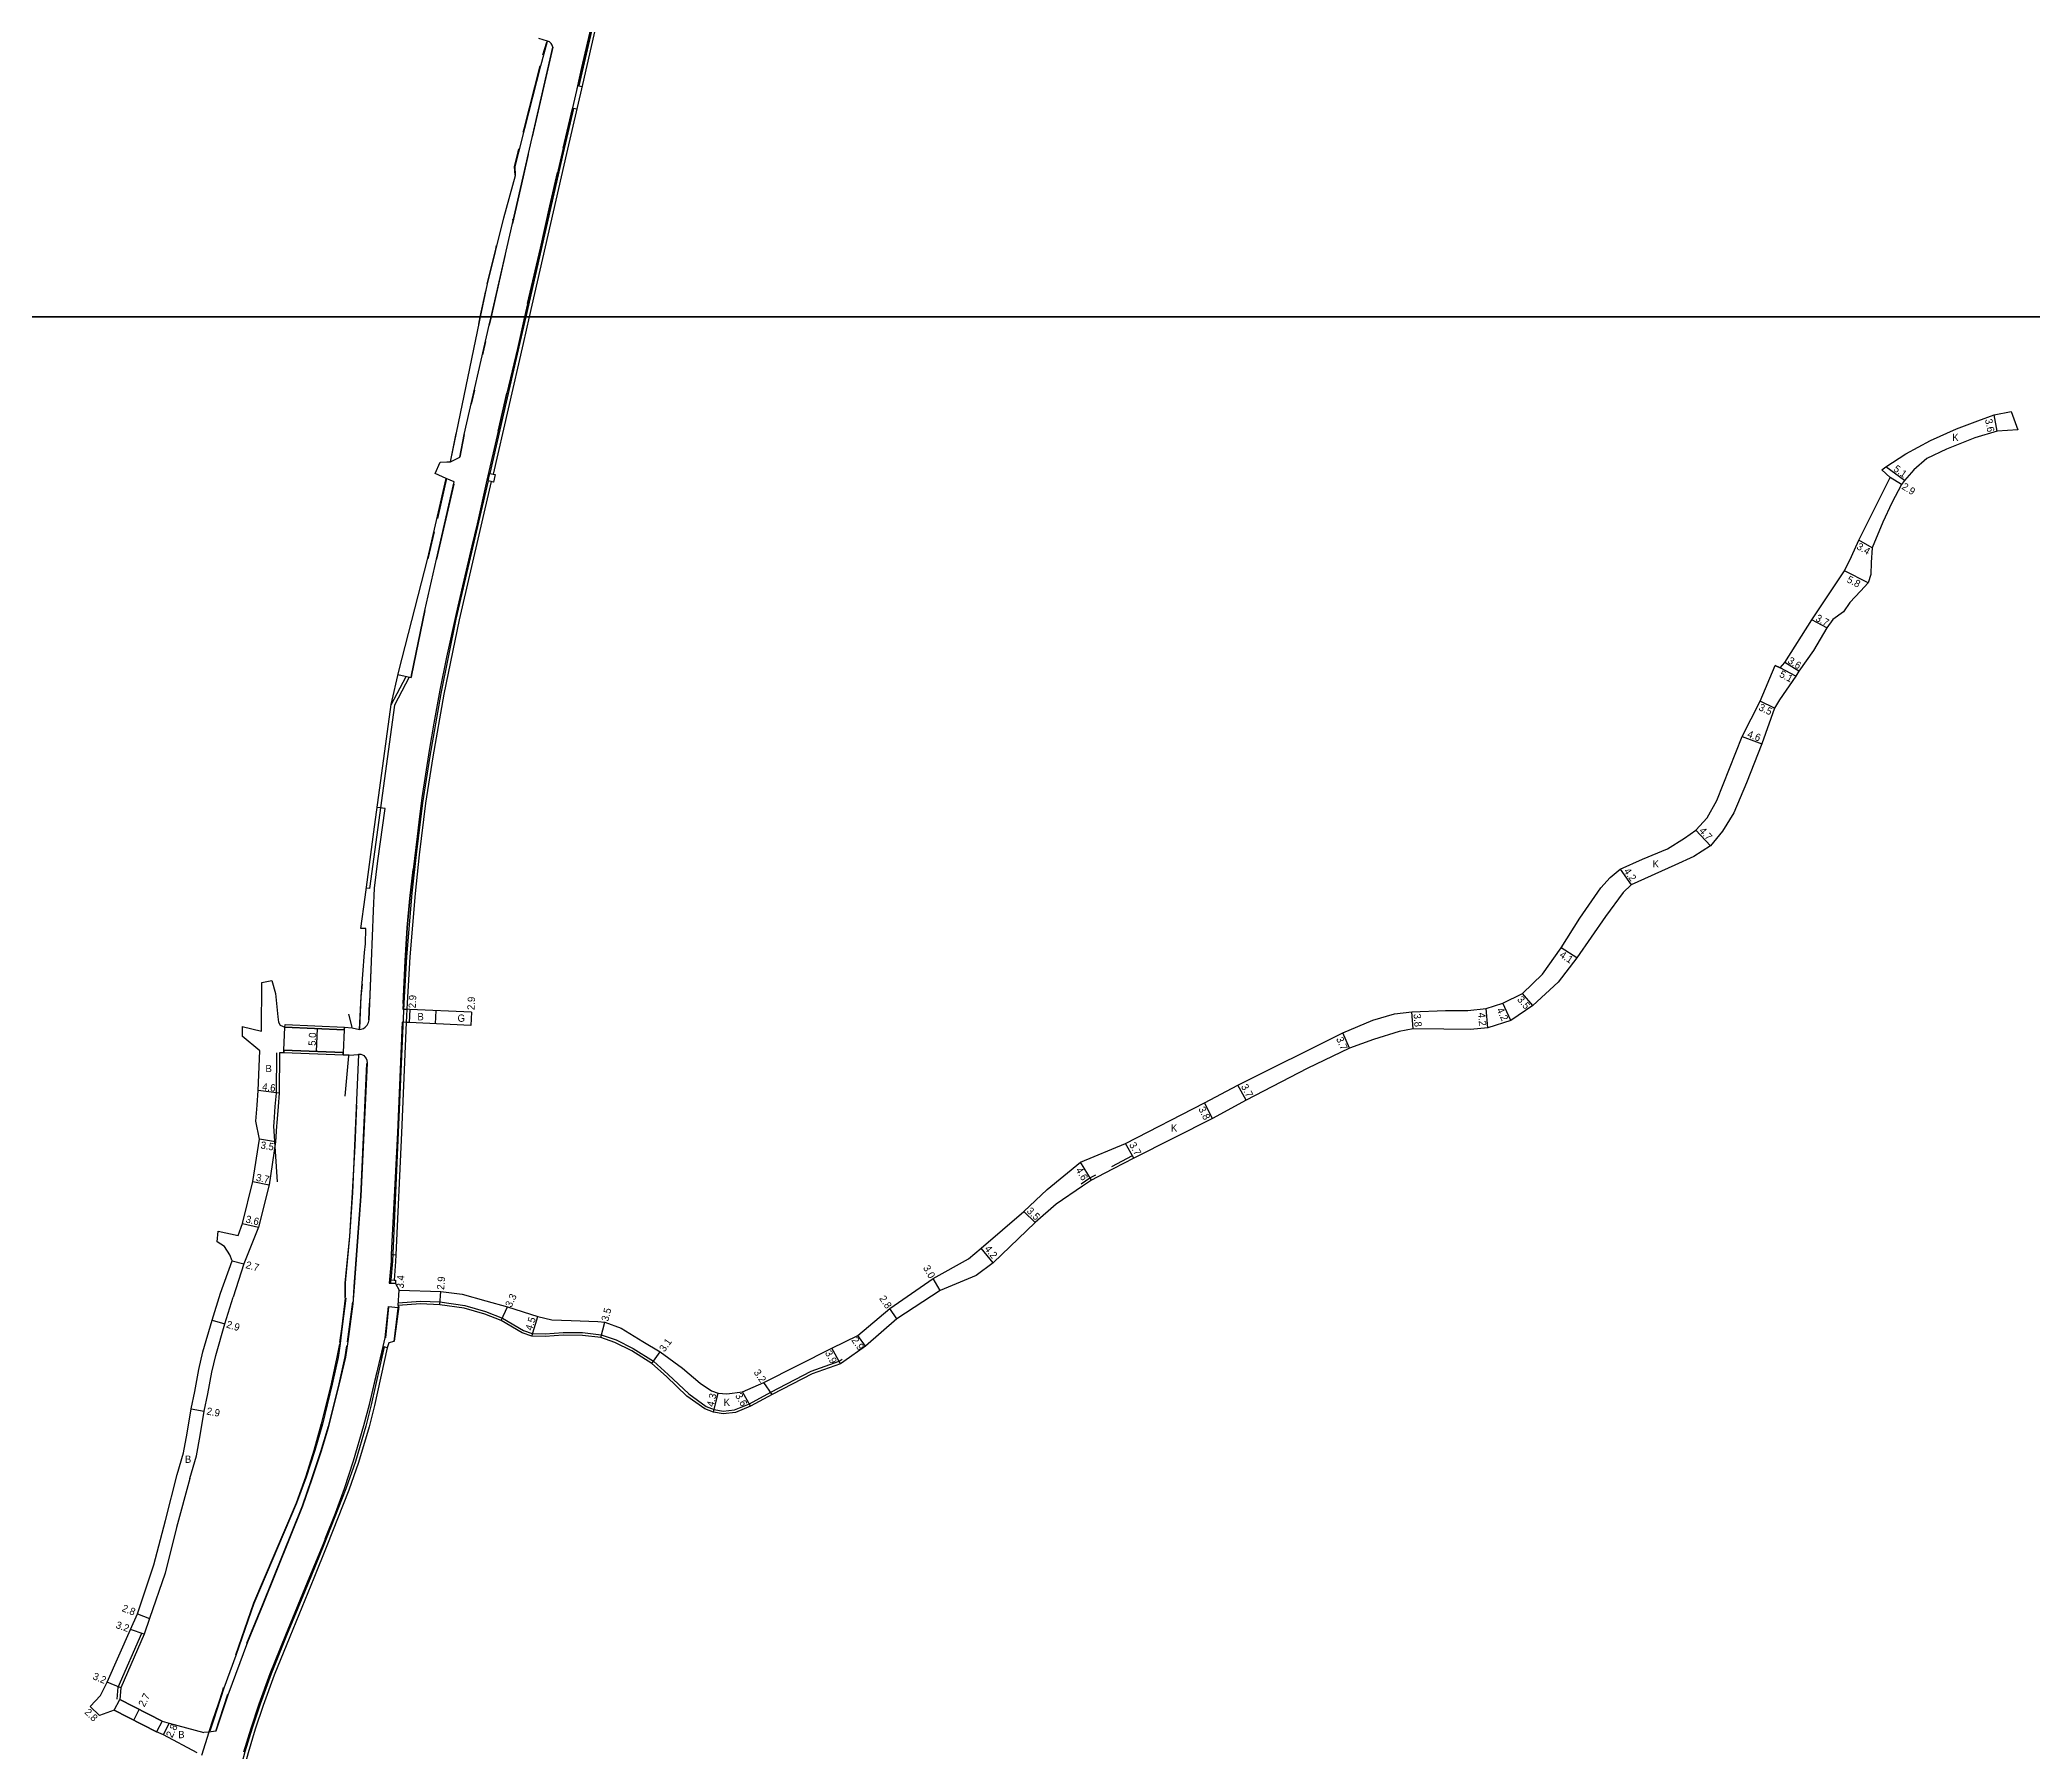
# Model space of a CAD drawing. Header units: metres. Extents: x 0 to 4000, y -99000 to -96000.
# Drawn here: x 889 to 1325.3, y -97514.2 to -97139.3 of the extents above; entities that cross this region are included whole.
import ezdxf

# ---------------------------------------------------------------- set-up
doc = ezdxf.new("R2010")
doc.units = ezdxf.units.M
doc.header["$LTSCALE"] = 2.5
for name, color, linetype in [('側溝・桝', 7, 'Continuous'), ('図郭', 7, 'Continuous'), ('幅員', 7, 'Continuous'), ('歩道・分離帯・安全施設', 7, 'Continuous'), ('舗装', 7, 'Continuous'), ('道路', 7, 'Continuous')]:
    doc.layers.add(name, color=color, linetype=linetype)
doc.styles.get("Standard").update_dxf_attribs({"font": ''})
doc.styles.get('Standard').set_extended_font_data('@MS PGothic')

msp = doc.modelspace()

# ---------------------------------------------------------------- linework, layer by layer
at = {"layer": '側溝・桝'}
for points in [[(1009.97, -97136.51), (1007.02, -97149.4), (1007.71, -97149.56)], [(1006.55, -97154.53), (1005.86, -97154.37), (1003.6, -97164.07), (995.4, -97200)], [(995.4, -97200), (994.11, -97205.66), (987.53, -97234.31)], [(987.15, -97235.93), (980.08, -97266.21), (976.75, -97282.48), (974.36, -97296.25), (972.76, -97306.46), (971.35, -97317.77), (970.43, -97326.25), (969.28, -97340.15), (968.69, -97350.32), (967.44, -97378.68), (966.18, -97406.87), (965.85, -97410.94)], [(969.88, -97278.94), (966.66, -97285.06), (964.58, -97300.05), (962.97, -97311.83), (961.19, -97325.24), (960.45, -97325.14)], [(965.92, -97285.01), (969.19, -97278.78)], [(969.34, -97351.67), (969.21, -97354.56)], [(965.04, -97425.78), (964.34, -97425.59), (961.55, -97438.29), (960.36, -97442.96), (958.06, -97450.68), (955.95, -97456.73), (951.18, -97468.94), (948.33, -97475.98), (943.01, -97488.8), (939.63, -97497.22), (937.19, -97503.89), (935.43, -97509.15), (933.88, -97514.33), (931.86, -97521.77), (929.78, -97530.05), (928.2, -97537.35), (926.26, -97549.52), (922.83, -97574.22)]]:
    msp.add_lwpolyline(points, dxfattribs=at)
for points in [[(987.53, -97234.31), (988.66, -97234.57), (988.29, -97236.2), (987.15, -97235.93)], [(966.83, -97411.75), (965.8, -97411.67), (965.85, -97410.94), (966.88, -97411.01)]]:
    msp.add_lwpolyline(points, close=True, dxfattribs=at)
at = {"layer": '図郭'}
for points in [[(800, -97200), (1600, -97200), (1600, -96600), (800, -96600)], [(800, -97800), (1600, -97800), (1600, -97200), (800, -97200)]]:
    msp.add_lwpolyline(points, close=True, dxfattribs=at)
at = {"layer": '幅員'}
for points in [[(1317.69, -97225.02), (1317, -97221.49)], [(1297.37, -97235.85), (1293.24, -97232.85)], [(1296.72, -97236.73), (1294.26, -97235.19)], [(1290.29, -97250.58), (1287.34, -97248.9)], [(1289.4, -97258.3), (1284.24, -97255.66)], [(1280.32, -97268.13), (1277.05, -97266.38)], [(1273.59, -97278.71), (1270.12, -97276.92), (1269.06, -97276.37)], [(1274.21, -97277.59), (1271.15, -97275.69)], [(1268.92, -97285.69), (1265.76, -97284.2)], [(1261.79, -97291.94), (1266.09, -97293.56)], [(1251.66, -97312.41), (1254.86, -97315.85)], [(1235.11, -97320.97), (1237.53, -97324.4)], [(1225.63, -97340.42), (1222.19, -97338.19)], [(1215.94, -97350.87), (1213.68, -97348.19)], [(969.99, -97351.7), (969.85, -97354.59)], [(983.51, -97352.32), (983.38, -97355.21)], [(1189.78, -97355.98), (1189.46, -97352.2)], [(1206.08, -97355.71), (1205.74, -97351.52)], [(1211.16, -97354.13), (1209.38, -97350.33)], [(949.57, -97360.9), (949.79, -97355.91)], [(1175.84, -97360.2), (1174.36, -97356.81)], [(941.36, -97370.05), (936.79, -97369.48)], [(1153.15, -97371.56), (1151.38, -97368.31)], [(1145.79, -97375.57), (1144.06, -97372.18)], [(940.55, -97380.71), (937.09, -97380.15)], [(1128.55, -97384.25), (1126.73, -97381.03)], [(1119.26, -97389.12), (1116.92, -97385.16)], [(935.57, -97389.36), (939.2, -97390.09)], [(1106.99, -97398.4), (1104.47, -97395.98)], [(933.37, -97398.56), (936.87, -97399.39)], [(1097.78, -97407.23), (1095.12, -97403.98)], [(931.06, -97406.73), (933.67, -97407.44)], [(967.47, -97416.58), (967.64, -97413.18)], [(976.53, -97416.37), (976.78, -97413.48)], [(1086.16, -97413.23), (1084.65, -97410.64)], [(990.02, -97419.85), (991.42, -97416.86)], [(996.71, -97423.25), (998.02, -97418.94)], [(1076.67, -97419.48), (1075.09, -97417.17)], [(926.69, -97419.75), (929.47, -97420.58)], [(1011.8, -97423.57), (1012.7, -97420.19)], [(1069.83, -97425.46), (1068.14, -97423.11)], [(1023.01, -97429.23), (1024.81, -97426.7)], [(1064.3, -97429.29), (1062.45, -97425.86)], [(1036.51, -97439.93), (1037.52, -97435.76)], [(1044.61, -97438.59), (1042.84, -97435.46)], [(1049.33, -97436.05), (1047.54, -97433.4)], [(922.1, -97439.14), (924.96, -97439.66)], [(910.36, -97484.05), (912.96, -97485.07)], [(911.83, -97488.55), (908.8, -97487.51)], [(906.68, -97500.26), (903.72, -97499.05)], [(901.99, -97506.34), (899.99, -97504.38)], [(909.53, -97507.37), (910.73, -97505.01)], [(916.06, -97510.56), (917.29, -97508.04)]]:
    msp.add_lwpolyline(points, dxfattribs=at)
at = {"layer": '歩道・分離帯・安全施設'}
for points in [[(1016.79, -97105.96), (1011.19, -97130.29), (1007.68, -97145.43), (1003.58, -97163.08), (1000.68, -97175.67), (998.58, -97184.98), (995.78, -97197.13), (995.13, -97200)], [(1016.79, -97105.96), (1011.19, -97130.29), (1007.68, -97145.43), (1003.58, -97163.08), (1000.68, -97175.67), (998.58, -97184.98), (995.78, -97197.13), (995.13, -97200)], [(1006.61, -97150.04), (1007.68, -97145.43), (1011.19, -97130.29), (1016.79, -97105.96)], [(987.78, -97200), (994.82, -97169.35), (1001.28, -97140.97), (1001.16, -97140.52), (1000.93, -97140.13), (1000.6, -97139.75), (1000.11, -97139.61)], [(987.78, -97200), (994.82, -97169.35), (1001.28, -97140.97), (1001.16, -97140.52), (1000.93, -97140.13), (1000.6, -97139.75), (1000.11, -97139.61)], [(999.11, -97142.6), (999.99, -97139.85)], [(1001.28, -97140.97), (996.82, -97160.58)], [(994.83, -97159.57), (995.02, -97158.83), (998.53, -97145)], [(1003.58, -97163.08), (1005.61, -97154.36)], [(995.94, -97164.44), (994.82, -97169.35), (992.47, -97179.56)], [(993.03, -97169), (992.94, -97167.05), (993.75, -97163.9), (993.87, -97163.24)], [(995.79, -97197.08), (998.58, -97184.98), (1000.68, -97175.67), (1002.35, -97168.42)], [(986.91, -97192.77), (988.8, -97185.22), (988.98, -97184.36)], [(990.91, -97186.36), (987.78, -97200)], [(985.42, -97200), (986.63, -97194.31)], [(995.13, -97200), (993.54, -97206.94), (991.27, -97216.74), (989.34, -97225.07), (986.88, -97235.78), (984.72, -97245.34), (983.56, -97250.19), (981.53, -97258.93), (980.12, -97264.96), (978.06, -97274.54), (976.55, -97281.76), (975.25, -97288.98), (974.21, -97294.98), (972.65, -97305.39), (972.04, -97310.03), (971.57, -97313.83), (970.7, -97321.06), (970.01, -97327.41), (969.41, -97333.76), (968.94, -97341.09)], [(995.13, -97200), (993.54, -97206.94), (991.27, -97216.74), (989.34, -97225.07), (986.88, -97235.78), (984.72, -97245.34), (983.56, -97250.19), (981.53, -97258.93), (980.12, -97264.96), (978.06, -97274.54), (976.55, -97281.76), (975.25, -97288.98), (974.21, -97294.98), (972.65, -97305.39), (972.04, -97310.03), (971.57, -97313.83), (970.7, -97321.06), (970.01, -97327.41), (969.41, -97333.76)], [(978.88, -97231.76), (980.93, -97230.72), (981.92, -97225.78), (987.35, -97201.85), (987.78, -97200)], [(978.88, -97231.76), (980.93, -97230.72), (981.92, -97225.78), (987.35, -97201.85), (987.78, -97200)], [(985.08, -97201.6), (985.42, -97200)], [(987.78, -97200), (987.35, -97201.85)], [(986.54, -97205.41), (985.89, -97208.3)], [(993.54, -97206.94), (992.97, -97209.4)], [(984.13, -97216.05), (983.44, -97219.1)], [(989.34, -97225.07), (991.27, -97216.74)], [(978.96, -97231.4), (980.13, -97225.54)], [(981.92, -97225.78), (980.93, -97230.72)], [(967.4, -97278.38), (970.25, -97279.02), (970.36, -97278.5), (973.25, -97264.35), (975.82, -97253.07), (979.72, -97236.12), (977.94, -97235.39)], [(967.4, -97278.38), (970.25, -97279.02), (970.36, -97278.5), (973.25, -97264.35), (975.82, -97253.07), (979.72, -97236.12), (977.94, -97235.39)], [(976.11, -97244.19), (978.08, -97235.42)], [(986.88, -97235.78), (984.72, -97245.34)], [(979.6, -97236.65), (975.82, -97253.07)], [(974.03, -97253.03), (975.36, -97247.09)], [(983.56, -97250.19), (981.53, -97258.93)], [(973.25, -97264.35), (970.36, -97278.5), (970.25, -97279.02)], [(980.12, -97264.96), (978.06, -97274.54)], [(975.25, -97288.98), (974.21, -97294.98), (972.65, -97305.39)], [(958.94, -97356.07), (959.37, -97356.05), (959.85, -97355.88), (960.24, -97355.62), (960.67, -97355.16), (960.97, -97354.59), (961.08, -97353.96), (961.59, -97341.2), (962.05, -97330.12), (962.25, -97325.17), (963.02, -97319.18), (964.6, -97307.72), (962.82, -97307.47)], [(958.94, -97356.07), (959.37, -97356.05), (959.85, -97355.88), (960.24, -97355.62), (960.67, -97355.16), (960.97, -97354.59), (961.08, -97353.96), (961.59, -97341.2), (962.05, -97330.12), (962.25, -97325.17), (963.02, -97319.18), (964.6, -97307.72), (962.82, -97307.47)], [(963.02, -97319.18), (964.6, -97307.72)], [(972.04, -97310.03), (971.57, -97313.83)], [(968.5, -97350.41), (968.94, -97341.09), (969.41, -97333.76), (970.01, -97327.41), (970.7, -97321.06)], [(962.05, -97330.12), (962.25, -97325.17)], [(969.41, -97333.76), (968.94, -97341.09), (968.5, -97350.41), (968.44, -97351.62), (969.34, -97351.67)], [(961.23, -97350.19), (961.59, -97341.2)], [(968.94, -97341.09), (968.5, -97350.41), (968.44, -97351.62), (969.34, -97351.67)], [(959.07, -97355.84), (959.37, -97348.91), (959.63, -97346.14)], [(957.34, -97355.59), (956.65, -97352.74)], [(961.11, -97350.31), (960.97, -97353.97)], [(969.21, -97354.56), (968.32, -97354.52), (967.27, -97378.67)], [(969.21, -97354.56), (968.32, -97354.52), (967.27, -97378.67)], [(958.76, -97361.58), (958.76, -97361.49), (959.29, -97361.52), (959.63, -97361.63), (959.9, -97361.78), (960.16, -97362.06), (960.4, -97362.44), (960.55, -97362.83), (960.66, -97363.45), (959.28, -97392.59), (957.83, -97412.42), (957.53, -97416.18), (956.41, -97424.44), (955.88, -97427.86), (954.53, -97433.73), (952.13, -97443.33), (950.52, -97448.68), (948.46, -97454.83), (946.48, -97460.51), (937.77, -97482.1), (934.44, -97490.3), (930.14, -97501.86), (927.5, -97509.79), (926, -97510.01)], [(958.76, -97361.58), (958.76, -97361.49), (959.29, -97361.52), (959.63, -97361.63), (959.9, -97361.78), (960.16, -97362.06), (960.4, -97362.44), (960.55, -97362.83), (960.66, -97363.45), (959.28, -97392.59), (957.83, -97412.42), (957.53, -97416.18), (956.41, -97424.44), (955.88, -97427.86), (954.53, -97433.73), (952.13, -97443.33), (950.52, -97448.68), (948.46, -97454.83), (946.48, -97460.51), (937.77, -97482.1), (934.44, -97490.3), (930.14, -97501.86), (927.5, -97509.79), (926, -97510.01)], [(940.99, -97389.44), (940.21, -97377.25), (940.27, -97376.48), (940.53, -97372.94), (940.76, -97370.02), (940.85, -97361.21)], [(956.57, -97361.86), (955.76, -97370.67)], [(968.06, -97360.4), (967.27, -97378.67), (965.94, -97405.39)], [(960.51, -97363.52), (959.16, -97392.66), (957.75, -97412.39), (957.55, -97415.01)], [(955.9, -97414.66), (955.92, -97411.6), (956.88, -97401.43), (957.43, -97391.78), (958.01, -97381.59), (958.35, -97372.66)], [(967.27, -97378.67), (965.94, -97405.39), (966.24, -97405.39)], [(967.27, -97378.67), (965.94, -97405.39)], [(1123.74, -97386.1), (1128.27, -97383.72)], [(1117.02, -97389.92), (1118.95, -97388.61), (1120.24, -97387.93)], [(965.94, -97405.39), (965.87, -97406.85), (965.49, -97411.65), (966.83, -97411.75)], [(966.24, -97405.39), (966.95, -97405.42)], [(933.67, -97514.27), (935.24, -97509.08), (937.01, -97503.82), (939.43, -97497.14), (942.81, -97488.71), (948.08, -97475.89), (951, -97468.87), (953.68, -97462.01), (955.67, -97456.63), (957.66, -97450.56), (959.93, -97442.85), (961.15, -97438.2), (964.16, -97425.54), (964.57, -97423.64), (965.3, -97416.79), (967.42, -97416.99)], [(933.67, -97514.27), (935.24, -97509.08), (937.01, -97503.82), (939.43, -97497.14), (942.81, -97488.71), (948.08, -97475.89), (951, -97468.87), (953.68, -97462.01), (955.67, -97456.63), (957.66, -97450.56), (959.93, -97442.85), (961.15, -97438.2), (964.16, -97425.54), (964.57, -97423.64), (965.3, -97416.79), (967.42, -97416.99)], [(954.63, -97424.63), (955.15, -97421.15), (955.89, -97414.96)], [(957.47, -97415.76), (956.25, -97424.49)], [(964.7, -97423.65), (965.42, -97416.8)], [(967.56, -97416.79), (966.56, -97424.35)], [(967.43, -97415.98), (972.34, -97415.61), (976.58, -97415.77), (982.02, -97416.54), (986.6, -97417.89), (990.28, -97419.31), (994.88, -97422.01), (996.82, -97422.65), (999.64, -97422.74), (1003.55, -97422.48), (1007.82, -97422.48), (1011.93, -97422.98), (1015.15, -97424.07), (1018.89, -97425.94), (1023.38, -97428.75), (1026.61, -97431.68), (1031.08, -97435.91), (1034.93, -97438.64), (1036.67, -97439.35), (1038.64, -97439.66), (1041.13, -97439.36), (1044.36, -97438.05), (1049.05, -97435.52), (1057.89, -97430.93), (1064.02, -97428.75), (1064.69, -97428.29)], [(954.6, -97424.91), (954.04, -97427.86), (952.74, -97433.71), (950.59, -97442.44), (948.97, -97448.28), (947.16, -97454.11), (945.09, -97459.82), (935.76, -97481.75), (931.84, -97493.13)], [(956.11, -97425.41), (955.72, -97427.77), (954.45, -97433.71), (952.09, -97443.01), (950.43, -97448.63), (948.38, -97454.76), (946.4, -97460.49), (937.67, -97482.24), (934.24, -97490.59)], [(964.16, -97425.54), (963.5, -97428.31)], [(951.48, -97467.64), (953.68, -97462.01), (955.67, -97456.63), (957.66, -97450.56), (959.93, -97442.85), (961.15, -97438.2), (962.87, -97430.98)], [(949.07, -97473.51), (948.08, -97475.89), (942.81, -97488.71), (940.06, -97495.57)], [(905.86, -97502.77), (906.09, -97500.12), (911.28, -97488.31)], [(926.07, -97509.84), (926.87, -97507.37), (928.14, -97503.59), (928.93, -97501.09), (929.21, -97500.2)], [(930.09, -97501.73), (927.42, -97509.87)], [(933.83, -97513.75), (935.24, -97509.08), (937.01, -97503.82), (937.38, -97502.79)]]:
    msp.add_lwpolyline(points, dxfattribs=at)
msp.add_point((992.55, -97178.8, 104.42), dxfattribs=at)
at = {"layer": '舗装'}
for points in [[(975.6, -97354.86), (975.73, -97351.96)], [(926, -97510.01), (924.34, -97515.09)]]:
    msp.add_lwpolyline(points, dxfattribs=at)
at = {"layer": '道路'}
for points in [[(1017.64, -97106.16), (1011.03, -97135.05), (1011.53, -97135.17), (1011.16, -97136.78), (1010.66, -97136.67), (1007.81, -97149.14), (1004.29, -97164.23), (996.13, -97200)], [(985.49, -97200), (987.02, -97192.81), (990.57, -97178.29), (993.13, -97169.02), (993.08, -97167.07), (993.85, -97163.97), (995.15, -97158.76), (998.65, -97145.07), (1000.11, -97139.61), (998.23, -97139.07)], [(996.13, -97200), (994.8, -97205.82), (988.22, -97234.47), (988.66, -97234.57), (988.29, -97236.2), (987.84, -97236.1), (980.78, -97266.36), (977.45, -97282.62), (975.06, -97296.37), (973.46, -97306.56), (972.06, -97317.85), (971.14, -97326.32), (969.99, -97340.2), (969.4, -97350.35), (969.34, -97351.67)], [(976.62, -97231.87), (978.09, -97231.75), (978.88, -97231.76), (978.98, -97231.39), (985.25, -97201.09), (985.49, -97200)], [(967.64, -97413.18), (976.78, -97413.48), (981.47, -97414.06), (986.61, -97415.51), (991.42, -97416.86), (998.02, -97418.94), (1001.09, -97419.72), (1005.31, -97419.81), (1011.2, -97420.03), (1012.7, -97420.19), (1016.28, -97421.52), (1021.01, -97424.43), (1024.81, -97426.7), (1029.72, -97430.29), (1033.62, -97433.59), (1036.06, -97435.21), (1037.52, -97435.76), (1039.43, -97435.88), (1042.84, -97435.46), (1047.54, -97433.4), (1062.45, -97425.86), (1068.14, -97423.11), (1075.09, -97417.17), (1084.65, -97410.64), (1092.36, -97406.35), (1095.12, -97403.98), (1104.47, -97395.98), (1109.62, -97391.13), (1116.92, -97385.16), (1126.73, -97381.03), (1144.06, -97372.18), (1151.38, -97368.31), (1174.36, -97356.81), (1180.88, -97354.07), (1185.68, -97352.69), (1189.46, -97352.2), (1196.83, -97351.95), (1201.74, -97351.92), (1205.74, -97351.52), (1209.38, -97350.33), (1213.68, -97348.19), (1218.09, -97343.95), (1222.19, -97338.19), (1226.27, -97331.74), (1230.88, -97325.07), (1232.9, -97322.82), (1235.11, -97320.97), (1239.99, -97318.81), (1245.43, -97316.49), (1249.21, -97314.21), (1251.66, -97312.41), (1254.12, -97309.71), (1256.27, -97305.91), (1261.79, -97291.94), (1265.76, -97284.2), (1269.06, -97276.37), (1270.12, -97276.92), (1271.15, -97275.69), (1277.05, -97266.38), (1284.24, -97255.66), (1285.72, -97252.51), (1287.34, -97248.9), (1294.26, -97235.19), (1292.4, -97233.5), (1293.24, -97232.85), (1297.68, -97230.04), (1303.03, -97227.07), (1308.76, -97224.57), (1313.42, -97222.77), (1317, -97221.49), (1320.72, -97220.74)], [(1320.72, -97220.74), (1322.18, -97224.79)], [(1322.18, -97224.79), (1317.69, -97225.02), (1312.8, -97226.54), (1306.55, -97229), (1302.28, -97231.04), (1299.4, -97233.51), (1297.37, -97235.85), (1296.72, -97236.73), (1294.59, -97240.72), (1292.59, -97245), (1290.29, -97250.58), (1290.05, -97253.83), (1289.98, -97256.47), (1289.4, -97258.3), (1287.73, -97260.09), (1285.37, -97262.55), (1284.04, -97264.6), (1281.68, -97266.3), (1280.32, -97268.13), (1277.45, -97273.06), (1274.21, -97277.59), (1273.59, -97278.71), (1269.96, -97283.88), (1268.92, -97285.69), (1266.09, -97293.56), (1262.75, -97302.1), (1260.01, -97308.62), (1257.48, -97312.63), (1254.86, -97315.85), (1251.2, -97318.24), (1247.08, -97320.08), (1237.53, -97324.4), (1235.73, -97326.1), (1231.84, -97331.38), (1225.63, -97340.42), (1221.5, -97345.71), (1215.94, -97350.87), (1211.16, -97354.13), (1206.08, -97355.71), (1202.34, -97356.1), (1196.49, -97356.05), (1189.78, -97355.98), (1186.69, -97356.55), (1181.04, -97358.32), (1175.84, -97360.2), (1166.52, -97364.63), (1153.15, -97371.56), (1145.79, -97375.57), (1128.55, -97384.25), (1124.02, -97386.63), (1120.52, -97388.46), (1119.26, -97389.12), (1117.36, -97390.41), (1111.58, -97394.34), (1106.99, -97398.4), (1097.78, -97407.23), (1094, -97409.99), (1086.16, -97413.23), (1076.67, -97419.48), (1069.83, -97425.46), (1065.03, -97428.79), (1064.3, -97429.29), (1058.13, -97431.49), (1049.33, -97436.05), (1044.61, -97438.59), (1041.29, -97439.95), (1038.62, -97440.27), (1036.51, -97439.93), (1034.64, -97439.17), (1030.69, -97436.38), (1026.2, -97432.12), (1023.01, -97429.23), (1018.59, -97426.46), (1014.92, -97424.62), (1011.8, -97423.57), (1007.78, -97423.08), (1003.57, -97423.07), (999.65, -97423.35), (996.71, -97423.25), (994.63, -97422.56), (990.02, -97419.85), (986.41, -97418.46), (981.9, -97417.13), (976.53, -97416.37), (972.35, -97416.21), (967.47, -97416.58)], [(958.94, -97356.07), (959.33, -97348.9), (960.1, -97339.25), (960.29, -97337.35), (960.36, -97333.96), (959.26, -97333.95), (960.19, -97327.09), (962.24, -97311.73), (963.85, -97299.95), (965.93, -97284.93), (967.57, -97277.64), (973.9, -97252.86), (977.94, -97235.39), (975.56, -97234.32)], [(975.56, -97234.32), (976.62, -97231.87)], [(933.27, -97355.41), (937.54, -97356.46), (937.61, -97345.77)], [(937.61, -97345.77), (939.74, -97345.39)], [(939.74, -97345.39), (940.56, -97348.21), (941.08, -97353.34), (941.21, -97354.49), (941.57, -97355.13), (942.64, -97355.6), (955.63, -97356.16), (955.65, -97355.56), (957.37, -97355.72)], [(983.51, -97352.32), (969.99, -97351.7), (969.34, -97351.67)], [(983.51, -97352.32), (983.38, -97355.21)], [(927.99, -97400.25), (932.39, -97401.24), (933.37, -97398.56), (935.57, -97389.36), (937.09, -97380.15), (936.28, -97376.17), (936.55, -97372.64), (936.79, -97369.48), (937.15, -97360.76), (933.28, -97357.52)], [(933.27, -97355.41), (933.28, -97357.52)], [(955.63, -97356.16), (942.64, -97355.6), (942.67, -97355), (955.65, -97355.56), (955.63, -97356.16)], [(957.37, -97355.72), (958.94, -97356.07)], [(969.21, -97354.56), (968.15, -97378.71), (966.95, -97405.42), (966.89, -97406.91), (966.56, -97410.99), (966.88, -97411.01), (966.83, -97411.75), (967.64, -97413.18)], [(983.38, -97355.21), (969.85, -97354.59), (969.21, -97354.56)], [(956.73, -97361.74), (958.76, -97361.58), (958.33, -97371.56), (957.91, -97381.59), (957.42, -97391.77), (956.79, -97401.42), (955.78, -97411.6), (955.74, -97414.86), (955.99, -97414.91), (955.2, -97421.16), (954.73, -97424.9), (954.28, -97427.9), (952.96, -97433.77), (950.83, -97442.5), (949.21, -97448.33), (947.28, -97454.16), (945.2, -97459.87), (935.83, -97481.78), (931.91, -97493.21), (929.22, -97500.32), (926.97, -97507.34), (926.19, -97509.75), (926, -97510.01), (924.9, -97510.1)], [(956.73, -97361.74), (955.38, -97361.75), (955.41, -97361.15), (942.43, -97360.59), (942.4, -97361.19), (941.45, -97361.22), (941.36, -97370.05), (941.13, -97372.99), (940.86, -97376.52), (940.81, -97377.29), (940.55, -97380.71), (939.2, -97390.09), (936.87, -97399.39), (933.67, -97407.44), (931.29, -97414.72)], [(927.8, -97402.57), (927.99, -97400.25)], [(928.52, -97413.86), (931.06, -97406.73), (930.6, -97405.48), (929.42, -97403.64), (927.8, -97402.57)], [(919.05, -97453.59), (920.44, -97448.81), (921.25, -97444.52), (922.1, -97439.14), (922.87, -97435.37), (923.75, -97430.58), (924.68, -97426.72), (926.69, -97419.75), (928.52, -97413.86)], [(921.83, -97454.4), (923.27, -97449.49), (924.1, -97445.02), (924.96, -97439.66), (925.72, -97435.92), (926.59, -97431.18), (927.48, -97427.46), (929.47, -97420.58), (931.29, -97414.72)], [(967.47, -97416.58), (966.5, -97424.45), (965.4, -97424.69), (965.04, -97425.78), (962.25, -97438.45), (961.05, -97443.15), (958.74, -97450.9), (956.62, -97456.98), (951.85, -97469.2), (948.99, -97476.26), (943.68, -97489.08), (940.3, -97497.48), (937.87, -97504.13), (936.12, -97509.37), (934.57, -97514.53), (932.56, -97521.95), (930.48, -97530.22), (928.9, -97537.48), (926.97, -97549.63), (923.47, -97574.3), (923.98, -97574.36), (923.81, -97575.77)], [(899.99, -97504.38), (902.23, -97501.97), (903.72, -97499.05), (908.8, -97487.51), (910.36, -97484.05), (913.95, -97473.32), (916.5, -97463.61), (919.05, -97453.59)], [(921.83, -97454.4), (918.92, -97465.16), (916.4, -97475.18), (912.96, -97485.07), (911.83, -97488.55), (906.68, -97500.26), (906.46, -97502.82), (915.73, -97507.56), (917.29, -97508.04), (924.9, -97510.1)], [(899.99, -97504.38), (901.99, -97506.34)], [(923.41, -97514.55), (916.06, -97510.56), (914.53, -97509.92), (905.25, -97505.18), (901.99, -97506.34)], [(905.25, -97505.18), (914.53, -97509.92)], [(915.73, -97507.56), (906.46, -97502.82)]]:
    msp.add_lwpolyline(points, dxfattribs=at)
for points in [[(942.64, -97355.6), (955.63, -97356.16), (955.41, -97361.15), (942.43, -97360.59)], [(942.43, -97360.59), (955.41, -97361.15), (955.38, -97361.75), (942.4, -97361.19)], [(914.53, -97509.92), (905.25, -97505.18), (906.46, -97502.82), (915.73, -97507.56)]]:
    msp.add_lwpolyline(points, close=True, dxfattribs=at)

# ---------------------------------------------------------------- texts
at = {"layer": '幅員'}
for s, rotation, p in [('3.6', 281.0665, (1314.98, -97222.51)), ('5.1', 323.9974, (1294.81, -97233.62)), ('2.9', 328.1182, (1296.61, -97237.59)), ('3.4', 330.3742, (1286.74, -97250.78)), ('5.8', 332.8916, (1284.59, -97258.05)), ('3.7', 331.8975, (1277.72, -97266.47)), ('3.6', 328.0047, (1271.64, -97275.72)), ('5.1', 332.7004, (1269.81, -97278.78)), ('3.5', 334.8259, (1265.28, -97286.08)), ('4.6', 339.395, (1262.78, -97292.02)), ('4.7', 312.9096, (1252.26, -97312.7)), ('4.2', 305.2729, (1235.79, -97321.42)), ('4.1', 326.965, (1221.67, -97340.12)), ('2.9', 87.3714, (971.29, -97351.48)), ('2.9', 87.3714, (984.16, -97351.86)), ('3.5', 310.2143, (1212.42, -97349.59)), ('3.8', 274.815, (1189.83, -97352.69)), ('4.2', 274.63, (1203.96, -97352.46)), ('4.2', 295.1372, (1207.98, -97351.75)), ('5.0', 87.5214, (949.37, -97359.69)), ('3.7', 293.6968, (1172.84, -97358.12)), ('4.6', 352.8317, (937.59, -97369.36)), ('3.7', 298.5944, (1151.99, -97368.58)), ('3.8', 297.0843, (1142.65, -97373.49)), ('3.5', 350.761, (937.22, -97382.15)), ('3.7', 299.5509, (1127.48, -97381.33)), ('3.7', 348.7308, (936.2, -97389.22)), ('4.6', 300.6348, (1115.77, -97386.85)), ('3.6', 346.6946, (933.92, -97398.34)), ('3.5', 316.0534, (1104.98, -97396)), ('4.2', 309.2904, (1095.76, -97404.19)), ('2.7', 344.8485, (933.92, -97408.33)), ('3.4', 87.1392, (968.65, -97412.85)), ('2.9', 85.0151, (977.49, -97413.16)), ('3.0', 300.2922, (1082.33, -97408.29)), ('3.3', 64.8515, (992.23, -97417.09)), ('2.8', 304.303, (1072.72, -97415.02)), ('4.5', 73.0695, (996.76, -97422.15)), ('3.5', 75.0759, (1013.43, -97420.14)), ('2.9', 343.3083, (929.67, -97421.34)), ('2.9', 305.7558, (1066.63, -97424.17)), ('3.1', 54.6326, (1025.78, -97426.84)), ('3.9', 298.3455, (1060.86, -97426.91)), ('3.2', 303.9682, (1045.22, -97431.2)), ('4.3', 76.3625, (1036.53, -97438.85)), ('3.6', 299.5771, (1041.19, -97436.28)), ('2.9', 349.6934, (925.38, -97440.41)), ('2.8', 338.6138, (906.8, -97483.44)), ('3.2', 341.1063, (905.46, -97487.14)), ('3.2', 337.7796, (900.41, -97498.34)), ('2.7', 62.9477, (911.85, -97504.59)), ('2.8', 315.7234, (898.61, -97505.78)), ('2.8', 63.9826, (917.93, -97511.35))]:
    msp.add_text(s, height=1.6, rotation=rotation, dxfattribs=at).set_placement(p)
at = {"layer": '舗装'}
for s, p in [('K', (1307.82, -97227.2)), ('K', (1242.19, -97320.61)), ('B', (971.65, -97354.08)), ('G', (980.45, -97354.41)), ('B', (938.37, -97365.44)), ('K', (1136.68, -97378.46)), ('K', (1038.72, -97438.53)), ('B', (920.72, -97451.01)), ('B', (919.25, -97511.31))]:
    msp.add_text(s, height=1.6, dxfattribs=at).set_placement(p)

doc.saveas('drawing.dxf')
